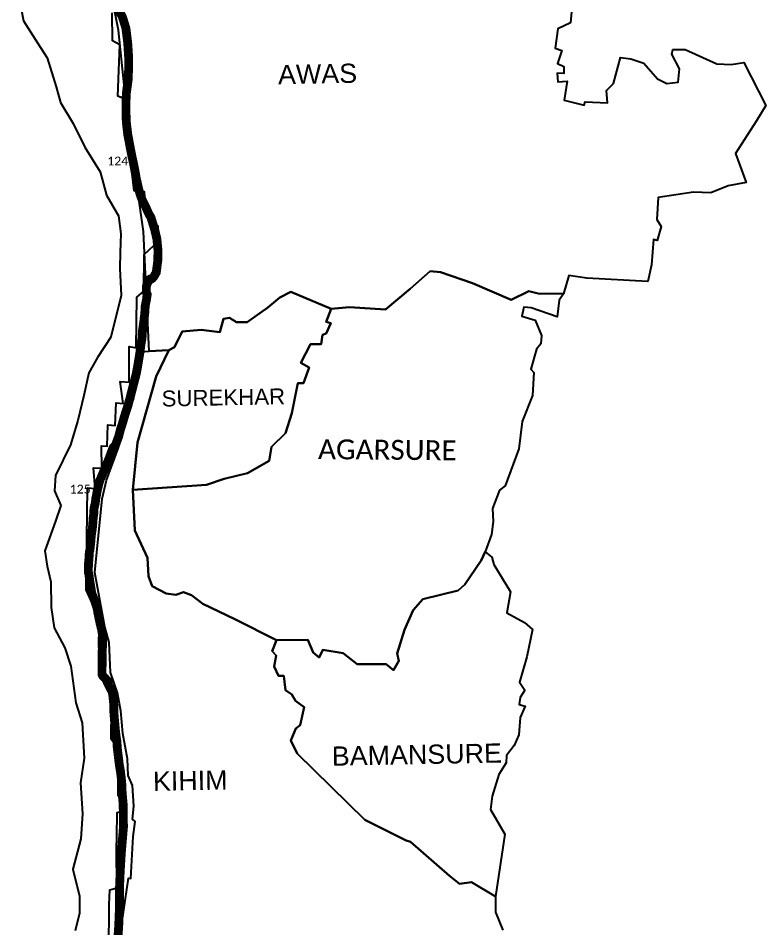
# Model space of a CAD drawing. Header units: metres. Extents: x 0 to 561379, y 0 to 4092696.
# Drawn here: x 274274 to 278503, y 2071521 to 2076673 of the extents above; entities that cross this region are included whole.
import ezdxf

# ---------------------------------------------------------------- set-up
doc = ezdxf.new("R2010")
doc.units = ezdxf.units.M
for name, color, linetype in [('ARTIFICIALLY PROTECTED', 10, 'Continuous'), ('COASTLINE', 5, 'Continuous'), ('ddddd', 7, 'Continuous'), ('DISTRICT BOUNDRY', 86, 'Continuous'), ('TALUKA BOUNDRY', 150, 'Continuous'), ('village', 32, 'Continuous'), ('VILLAGE NAME', 250, 'Continuous')]:
    doc.layers.add(name, color=color, linetype=linetype)
doc.styles.get("Standard").update_dxf_attribs({"font": 'calibri.ttf'})

msp = doc.modelspace()

# ---------------------------------------------------------------- linework, layer by layer
at = {"layer": 'ARTIFICIALLY PROTECTED', "const_width": 50, "flags": 128}
for points in [[(274898.4896501465, 2076377.999665941), (274895.8834219512, 2076349.103438512), (274895.5226472206, 2076322.462748821), (274885.8902213139, 2076250.270055146), (274883.4404822747, 2076198.541640765), (274884.0457957, 2076170.121362381), (274883.8894824096, 2076132.955360392), (274884.5129552378, 2076111.032089037), (274885.6064361374, 2076083.079650048), (274889.1970129501, 2076053.061813768), (274890.4460950067, 2076042.709741517), (274894.0395203532, 2076012.102496211), (274897.3256601196, 2075996.282792246), (274902.3251929466, 2075969.267104089), (274909.5173846404, 2075930.152986271), (274914.3606041769, 2075905.167317999), (274921.7076848943, 2075871.05599422), (274927.8006986208, 2075843.259644635), (274932.3359204439, 2075819.140830016), (274936.8665133996, 2075795.248430796), (274941.0848358411, 2075769.482101095), (274946.7117582302, 2075745.505010509), (274951.5549777667, 2075723.330452366), (274957.3488954479, 2075698.263737672), (274964.0668062695, 2075674.68351726), (274973.4409748284, 2075649.541973992), (274988.4577327122, 2075618.716889628), (274999.0816954611, 2075596.854510292), (275007.5411286143, 2075576.96726226), (275016.133730721, 2075560.258191746), (275024.7266888945, 2075546.047838146)], [(275053.2288596504, 2075231.718806707), (275051.5391450268, 2075229.102593924), (275048.4095637089, 2075223.446439408), (275044.6380343404, 2075216.430732625), (275040.4476852057, 2075209.83391268), (275033.8476881001, 2075202.294381428), (275026.7105403011, 2075197.461204626), (275018.4348620494, 2075196.718864055), (275015.1273736643, 2075195.071297236), (275012.9407679318, 2075191.892262083), (275010.9983978485, 2075187.383380299), (275007.3536988941, 2075178.77316288), (275004.2355528742, 2075171.92508563), (275000.9228631865, 2075163.775769061), (274999.6995340007, 2075158.579869163), (274998.6696963562, 2075151.374151855), (274998.4430747017, 2075143.387664028), (274998.22577609, 2075133.978688317), (274999.9179583249, 2075117.458307825), (275003.6460497099, 2075110.657055618)], [(274850.4017079511, 2074339.074677429), (274842.5618000241, 2074307.493363673), (274824.4801172009, 2074258.733640135), (274809.9789773445, 2074242.218574947), (274798.0980577071, 2074210.467512119), (274794.1943567283, 2074199.615565818)], [(274772.0676430098, 2074145.098445842), (274767.0357167718, 2074133.741065247), (274762.529210687, 2074120.985852939), (274754.2933874345, 2074101.738828752), (274746.4299300195, 2074083.049568964), (274741.3965708541, 2074071.260959617), (274738.3518335171, 2074063.854742562), (274735.2390982438, 2074055.957647887), (274732.8085548895, 2074047.338262316), (274729.6922589489, 2074037.259132114), (274727.5854079818, 2074028.002196278), (274725.5106071996, 2074017.552353742), (274721.5990395861, 2074003.975368538), (274719.6036416827, 2073991.29203243), (274717.7958284806, 2073980.552514582), (274715.5611537407, 2073968.188218355), (274712.9593142128, 2073956.958924773), (274710.9941557167, 2073939.291201943), (274708.9189988678, 2073925.889811696), (274703.5766750913, 2073903.725966207), (274701.9804279818, 2073890.962870128), (274702.0597759431, 2073873.890290428), (274698.1444662809, 2073846.733307055), (274696.8383389945, 2073828.666409533), (274695.6636356087, 2073812.143267041), (274693.0539007976, 2073783.148956494), (274690.1343541045, 2073765.639918483), (274689.5385118484, 2073761.50699006)], [(274689.5385118484, 2073761.50699006), (274688.1817888746, 2073752.096380314), (274686.8121529996, 2073740.012106162), (274685.8546895873, 2073728.126369755), (274685.5315051513, 2073719.802215978), (274683.6126615928, 2073701.181693493), (274682.1531123586, 2073688.807867286), (274679.4049662206, 2073663.862508285), (274676.4118169096, 2073652.246209581), (274675.0673647329, 2073635.508046097), (274674.7465486174, 2073620.316987918), (274671.7239222106, 2073590.542204818), (274670.7639663313, 2073558.044948392), (274670.7746483329, 2073539.224568086), (274674.8137262478, 2073520.710306328), (274675.9748036479, 2073507.947213014), (274677.4643390156, 2073498.102076781), (274677.4643390156, 2073498.102076781), (274690.2476649316, 2073418.960102182), (274696.3679029103, 2073403.369092068), (274704.1959349536, 2073383.029548685), (274711.7435129969, 2073360.327423793), (274718.5596670089, 2073339.804289812), (274723.3476594112, 2073318.189970684), (274723.7323348751, 2073312.594350906), (274729.3388502569, 2073285.827393338)]]:
    msp.add_lwpolyline(points, dxfattribs=at)
at = {"layer": 'COASTLINE', "const_width": 50, "flags": 128}
msp.add_lwpolyline([(274832.6152854813, 2076734.387504656), (274862.9744502408, 2076681.640540559), (274883.220655675, 2076616.614655925), (274893.3437583902, 2076534.251993753), (274898.4053097488, 2076454.773606958), (274898.4896501465, 2076377.999665941), (274895.8834219512, 2076349.103438512), (274895.5226472206, 2076322.462748821), (274885.8902213139, 2076250.270055146), (274883.4404822747, 2076198.541640765), (274884.0457957, 2076170.121362381), (274883.8894824096, 2076132.955360392), (274884.5129552378, 2076111.032089037), (274885.6064361374, 2076083.079650048), (274889.1970129501, 2076053.061813768), (274890.4460950067, 2076042.709741517), (274894.0395203532, 2076012.102496211), (274897.3256601196, 2075996.282792246), (274902.3251929466, 2075969.267104089), (274909.5173846404, 2075930.152986271), (274914.3606041769, 2075905.167317999), (274921.7076848943, 2075871.05599422), (274927.8006986208, 2075843.259644635), (274932.3359204439, 2075819.140830016), (274936.8665133996, 2075795.248430796), (274941.0848358411, 2075769.482101095), (274946.7117582302, 2075745.505010509), (274951.5549777667, 2075723.330452366), (274957.3488954479, 2075698.263737672), (274964.0668062695, 2075674.68351726), (274973.4409748284, 2075649.541973992), (274988.4577327122, 2075618.716889628), (274999.0816954611, 2075596.854510292), (275007.5411286143, 2075576.96726226), (275016.133730721, 2075560.258191746), (275024.7266888945, 2075546.047838146), (275046.1740549444, 2075476.24693139), (275058.4231415532, 2075423.652785823), (275064.7750475314, 2075358.363097433), (275063.413969073, 2075301.234738905), (275054.9185742741, 2075234.33501949), (275051.5391450268, 2075229.102593924), (275048.4095637089, 2075223.446439408), (275044.6380343404, 2075216.430732625), (275040.4476852057, 2075209.83391268), (275033.8476881001, 2075202.294381428), (275026.7105403011, 2075197.461204626), (275018.4348620494, 2075196.718864055), (275015.1273736643, 2075195.071297236), (275012.9407679318, 2075191.892262083), (275010.9983978485, 2075187.383380299), (275007.3536988941, 2075178.77316288), (275004.2355528742, 2075171.92508563), (275000.9228631865, 2075163.775769061), (274999.6995340007, 2075158.579869163), (274998.6696963562, 2075151.374151855), (274998.4430747017, 2075143.387664028), (274998.22577609, 2075133.978688317), (274999.9179583249, 2075117.458307825), (275003.6460497099, 2075110.657055618), (274999.246290692, 2075079.348071407), (274996.1066808251, 2075063.751061984), (274992.0123266798, 2075043.360941709), (274991.2375029962, 2075021.096629233), (274990.2939207324, 2075008.636985854), (274988.6905522885, 2074992.057632496), (274987.257666738, 2074982.370087239), (274985.8604609255, 2074968.271440479), (274983.0594300483, 2074947.648790428), (274979.7818358832, 2074923.723801113), (274976.8387243367, 2074904.513237158), (274975.7228112337, 2074886.945246106), (274974.2906567379, 2074861.592555339), (274970.5119557982, 2074842.874791286), (274960.9716144426, 2074773.283868449), (274948.1832684266, 2074695.190406473), (274940.529767491, 2074656.386802588), (274929.1181344509, 2074613.67246628), (274923.8431840154, 2074593.219501363), (274920.5088917771, 2074578.943262974), (274916.9410350347, 2074566.01779703), (274912.1217390933, 2074547.902452709), (274908.8744515898, 2074533.452152304), (274906.4362178075, 2074522.648577017), (274901.8405744181, 2074509.093234876), (274895.3452822542, 2074483.228915883), (274884.1351684863, 2074449.373042332), (274875.0219968337, 2074420.619037085), (274862.6070590806, 2074378.068886502), (274851.1856145622, 2074342.232469697), (274842.5618000241, 2074307.493363673), (274824.4801172009, 2074258.733640135), (274809.9789773445, 2074242.218574947), (274798.0980577071, 2074210.467512119), (274788.1057039755, 2074182.689645243), (274779.7627046401, 2074162.258442791), (274773.4923964346, 2074148.314205799), (274767.0357167718, 2074133.741065247), (274762.529210687, 2074120.985852939), (274754.2933874345, 2074101.738828752), (274746.4299300195, 2074083.049568964), (274741.3965708541, 2074071.260959617), (274738.3518335171, 2074063.854742562), (274735.2390982438, 2074055.957647887), (274732.8085548895, 2074047.338262316), (274729.6922589489, 2074037.259132114), (274727.5854079818, 2074028.002196278), (274725.5106071996, 2074017.552353742), (274721.5990395861, 2074003.975368538), (274719.6036416827, 2073991.29203243), (274717.7958284806, 2073980.552514582), (274715.5611537407, 2073968.188218355), (274712.9593142128, 2073956.958924773), (274710.9941557167, 2073939.291201943), (274708.9189988678, 2073925.889811696), (274703.5766750913, 2073903.725966207), (274701.9804279818, 2073890.962870128), (274702.0597759431, 2073873.890290428), (274698.1444662809, 2073846.733307055), (274696.8383389945, 2073828.666409533), (274695.6636356087, 2073812.143267041), (274693.0539007976, 2073783.148956494), (274690.1343541045, 2073765.639918483), (274688.1817888746, 2073752.096380314), (274686.8121529996, 2073740.012106162), (274685.8546895873, 2073728.126369755), (274685.5315051513, 2073719.802215978), (274683.6126615928, 2073701.181693493), (274682.1531123586, 2073688.807867286), (274679.4049662206, 2073663.862508285), (274676.4118169096, 2073652.246209581), (274675.0673647329, 2073635.508046097), (274674.7465486174, 2073620.316987918), (274671.7239222106, 2073590.542204818), (274670.7639663313, 2073558.044948392), (274670.7746483329, 2073539.224568086), (274674.8137262478, 2073520.710306328), (274675.9748036479, 2073507.947213014), (274677.4643390156, 2073498.102076781), (274677.4643390156, 2073498.102076781), (274690.2476649316, 2073418.960102182), (274696.3679029103, 2073403.369092068), (274704.1959349536, 2073383.029548685), (274711.7435129969, 2073360.327423793), (274718.5596670089, 2073339.804289812), (274723.3476594112, 2073318.189970684), (274723.7323348751, 2073312.594350906), (274736.4677250701, 2073251.792297269), (274746.3028180078, 2073210.971990769), (274749.8452047867, 2073186.875774322), (274751.8758460972, 2073151.681797583), (274751.4885660162, 2073124.503789278), (274748.2794042626, 2073087.723221197), (274748.7899189491, 2073059.072395202), (274748.3495844687, 2073043.48224757), (274748.3495844687, 2073004.900178683), (274748.206870199, 2072975.60854485), (274748.206870199, 2072975.60854485), (274748.4715011814, 2072959.48874288), (274753.494469749, 2072949.710974014), (274767.7780883897, 2072937.251033856), (274781.2613596689, 2072908.975308567), (274795.2860845841, 2072880.639989068), (274806.1259146667, 2072860.291589238), (274810.1635093319, 2072831.809011583), (274814.8673429748, 2072787.248952483), (274814.6027119923, 2072753.423624346), (274817.9769363085, 2072707.925604201), (274822.6140743378, 2072656.526029896), (274826.4071184203, 2072620.293613884), (274832.3086044771, 2072579.84857817), (274834.4156121374, 2072542.773638218), (274838.6324960861, 2072509.368924288), (274845.544456545, 2072451.710230561), (274852.9406573686, 2072407.748864111), (274859.3117220491, 2072350.306795623), (274861.8296607471, 2072289.702938763), (274867.7304296469, 2072225.148158515), (274868.5393828942, 2072167.585333735), (274869.2213993287, 2072095.574799603), (274863.1182095033, 2072022.949551939), (274856.9668008345, 2071948.515060689), (274850.9862448789, 2071849.660155613), (274846.5405878043, 2071742.414328882), (274846.3871161775, 2071635.304532412), (274842.5969407237, 2071540.292360578), (274837.814219796, 2071466.962116983)], dxfattribs=at)
at = {"layer": 'DISTRICT BOUNDRY'}
msp.add_polyline3d([(274273.9228875559, 2076814.047720666, 0), (274303.6193212578, 2076658.363713342, 0), (274383.9275428746, 2076534.483362364, 0), (274437.8616005975, 2076448.87927793, 0), (274488.9764454279, 2076285.487369599, 0), (274513.8799659723, 2076196.115016809, 0), (274585.3335174044, 2076077.348028318, 0), (274650.4052166548, 2075943.299266778, 0), (274736.886303894, 2075804.059657903, 0), (274772.9647297402, 2075671.370511052, 0), (274841.8410401604, 2075555.16427037, 0), (274854.0972268007, 2075453.061498026, 0), (274849.9595558987, 2075349.761644345, 0), (274848.3818223994, 2075257.888901943, 0), (274856.6724467288, 2075104.835277982, 0), (274797.8637161527, 2074868.917845692, 0), (274722.4241762178, 2074754.170271358, 0), (274673.5026593748, 2074666.345796299, 0), (274646.0046379615, 2074538.886840469, 0), (274611.3028721908, 2074396.886567975, 0), (274570.1211166655, 2074258.841729442, 0), (274484.6464139295, 2074085.069531779, 0), (274479.9547480424, 2073998.29789525, 0), (274515.7668774628, 2073915.330957312, 0), (274484.4426658531, 2073827.214666933, 0), (274424.2606569997, 2073659.882756089, 0), (274437.2966375353, 2073573.091910527, 0), (274457.935362339, 2073485.032042559, 0), (274461.0538586336, 2073339.459416308, 0), (274478.0022694889, 2073224.548994836, 0), (274536.7800706599, 2073111.007694324, 0), (274571.4351837903, 2073006.331508708, 0), (274600.1701937539, 2072799.557549849, 0), (274634.8554816068, 2072685.938448597, 0), (274647.0717162215, 2072486.823681612, 0), (274626.0856319978, 2072346.365413835, 0), (274636.9313371403, 2072171.445595332, 0), (274627.3539783696, 2072030.990901861, 0), (274582.3981491319, 2071858.622160325, 0), (274619.7805179945, 2071705.433164428, 0), (274620.1629178759, 2071609.688585596, 0), (274596.4717284084, 2071510.112856858, 0)], dxfattribs=at)
at = {"layer": 'TALUKA BOUNDRY'}
msp.add_polyline3d([(274786.8004726632, 2071394.122852001, 0), (274787.8483309805, 2071658.431081792, 0), (274792.3633019413, 2071740.931006547, 0), (274832.0043223491, 2071752.302744774, 0), (274829.0823584873, 2071979.638802405, 0), (274831.9074002624, 2072038.836539804, 0), (274833.5781497627, 2072178.380911582, 0), (274871.8075955538, 2072189.769529735, 0), (274874.0778933215, 2072261.560614545, 0), (274839.6499894419, 2072273.078724487, 0), (274837.9217202282, 2072541.122324915, 0), (274799.7590290637, 2072594.147423164, 0), (274803.7982306957, 2072931.349056917, 0), (274763.2279565174, 2072959.970143675, 0), (274766.0623272526, 2073019.908222162, 0), (274729.1385814829, 2073117.342528854, 0), (274733.9339507089, 2073340.884613849, 0), (274693.2449205273, 2073359.512053912, 0), (274658.9305133038, 2073439.145858484, 0), (274665.1541873979, 2074016.95076362, 0), (274708.8358290033, 2074012.72492942, 0), (274700.3604415164, 2074129.439039154, 0), (274746.8805858647, 2074126.660015855, 0), (274746.8805858647, 2074126.660015855, 0), (274744.8855053233, 2074254.402344671, 0), (274778.0144708678, 2074252.524335626, 0), (274780.862817567, 2074372.434418954, 0), (274823.1420025177, 2074368.965966608, 0), (274827.4893648616, 2074496.262029717, 0), (274866.9473052209, 2074492.827465061, 0), (274851.5123684419, 2074617.399060573, 0), (274902.2538141561, 2074613.829283526, 0), (274901.8462491335, 2074815.221947958, 0), (274941.2680218517, 2074808.826310551, 0), (274944.6926628298, 2075094.578217267, 0), (274984.6106298332, 2075129.638840933, 0), (274987.0947145704, 2075336.920025024, 0), (275069.838917586, 2075414.410517099, 0), (275065.190681895, 2075497.390567111, 0), (275026.0187718886, 2075524.514214569, 0), (274995.6642814837, 2075581.148132487, 0), (274988.5151777939, 2075690.812512288, 0), (274929.3498466156, 2075697.444985132, 0), (274921.6686512047, 2075762.692015016, 0), (274911.415348439, 2075848.701020578, 0), (274909.9795375428, 2075964.220190777, 0), (274876.698970441, 2076012.004774254, 0), (274881.9350407048, 2076213.330066531, 0), (274837.0169948967, 2076231.638490522, 0), (274848.961015372, 2076521.73111273, 0), (274806.9355000119, 2076545.928179918, 0), (274805.9985241748, 2076702.903834678, 0)], dxfattribs=at)
at = {"layer": 'village'}
msp.add_lwpolyline([(277406.2850563637, 2076730.856813764), (277398.7311492499, 2076646.246685246), (277326.2913481782, 2076612.525879663), (277311.2960157682, 2076504.216827821), (277348.2985095006, 2076489.817496343), (277324.5220027662, 2076416.0484366), (277360.6267206286, 2076399.718872623), (277360.1762708546, 2076361.318102771), (277322.4609895957, 2076361.899039601), (277326.1332622437, 2076312.588308349), (277379.4961844952, 2076316.240388911), (277363.1010279326, 2076208.649468809), (277363.1010279326, 2076208.649468809), (277363.1010279326, 2076208.649468809), (277475.3509558453, 2076181.682101023), (277481.322373013, 2076200.610498768), (277606.8422997497, 2076194.16065848), (277600.952126896, 2076264.779882852), (277641.7336482401, 2076304.390259102), (277680.4372747462, 2076451.773356701), (277740.2294073698, 2076443.005795681), (277813.0122216252, 2076418.631586216), (277891.0779780676, 2076330.365012844), (277943.5937173526, 2076303.328746765), (278008.0374155766, 2076310.881142929), (278014.0567771679, 2076386.868625077), (277971.3054941361, 2076470.588655885), (277976.6527824693, 2076496.056142574), (278046.9441881749, 2076495.41165445), (278225.8477667191, 2076414.456046206), (278306.9163342003, 2076411.148377664), (278378.0830759234, 2076423.496668837), (278502.8884411353, 2076178.611263939), (278450.7440097454, 2076091.640269772), (278330.955728344, 2075907.635706773), (278391.2817344732, 2075744.294978857), (278290.6477881924, 2075724.931720987), (278191.6288930031, 2075685.961863747), (278094.7210065169, 2075689.304667734), (277893.622709631, 2075658.704346407), (277885.9085766047, 2075533.53519873), (277911.2834781973, 2075494.856165246), (277887.9303230919, 2075416.01700814), (277867.474311348, 2075421.424681197), (277855.676752295, 2075277.048399072), (277835.2056939453, 2075182.609570907), (277490.4119706348, 2075202.366428733), (277389.1706668528, 2075217.96578895), (277358.9409252049, 2075114.545665467), (277215.1366514529, 2075115.331896367), (277162.845631811, 2075127.984402024), (277061.7570571313, 2075079.27002317), (276843.3544817312, 2075173.406335773), (276661.8709925134, 2075236.172908598), (276603.831600007, 2075241.998283726), (276490.8190772992, 2075141.516379256), (276351.2005612896, 2075025.067351554), (276148.4031659265, 2075037.88883838), (276043.7146959985, 2075028.847013978), (275815.360682757, 2075124.53535884), (275753.1058130374, 2075092.883596456), (275686.733176187, 2075036.697349399), (275569.6935568427, 2074953.112484395), (275508.904535517, 2074952.979559462), (275469.3211605476, 2074977.659461673), (275435.635426017, 2074972.388881244), (275414.0282766196, 2074897.315155592), (275308.6649127449, 2074909.511519536), (275201.6263831941, 2074899.861399812), (275157.9235181775, 2074811.725971306), (275125.8103286712, 2074795.444484747), (275014.1561647741, 2074788.674026355), (274981.8878574813, 2075466.742152636), (274897.5352716218, 2076058.357409574), (274840.9638157301, 2076605.485741276), (274803.7730017523, 2076794.390181402)], dxfattribs=at)
for points in [[(277358.9409252049, 2075114.545665467, 0), (277333.980185552, 2075077.333518411, 0), (277323.6330893347, 2074983.877672686, 0), (277175.8900680513, 2075033.596161976, 0), (277134.349055878, 2075038.454310046, 0), (277122.5373313752, 2074987.10031954, 0), (277197.6238786117, 2074965.387933502, 0), (277234.3524402851, 2074878.490059446, 0), (277229.9738908535, 2074829.965788826, 0), (277205.3214337621, 2074800.829152351, 0), (277173.0392219494, 2074687.643944771, 0), (277191.3977485678, 2074668.503885303, 0), (277183.9704842885, 2074538.757742937, 0), (277124.322005132, 2074392.227983556, 0), (277105.0567619994, 2074236.186320168, 0), (277028.330469279, 2074027.331883788, 0), (276997.0629398158, 2074003.175275329, 0), (276956.6590803415, 2073899.832589018, 0), (276960.931882919, 2073825.399525512, 0), (276951.1818423333, 2073751.822492643, 0), (276916.0925056657, 2073653.656712188, 0), (276892.3470226398, 2073605.602972708, 0), (276800.3307938545, 2073469.240130947, 0), (276762.9564912777, 2073434.333584203, 0), (276562.6867538462, 2073385.583773263, 0), (276507.9790947062, 2073323.600790038, 0), (276459.015403062, 2073211.772483394, 0), (276416.7654485751, 2073077.935670106, 0), (276427.4617684203, 2073037.216278925, 0), (276396.1847124946, 2072984.515899738, 0), (276354.5052736084, 2073018.131023956, 0), (276190.8476302193, 2073017.599279089, 0), (276112.3739108177, 2073080.107782818, 0), (275997.7072252065, 2073100.069208877, 0), (275976.2905666743, 2073056.205364881, 0), (275943.3388213868, 2073083.816602036, 0), (275912.1368329852, 2073155.885882964, 0), (275735.2714080168, 2073154.562279477, 0), (275500.1880446894, 2073272.630867429, 0), (275318.5812585468, 2073359.158164251, 0), (275254.2722709243, 2073407.997252083, 0), (275209.3034300057, 2073424.895870602, 0), (275164.7363040318, 2073411.124178228, 0), (275111.4037031, 2073418.592940773, 0), (275032.0593978314, 2073459.476293194, 0), (275011.847741188, 2073516.475302612, 0), (275004.9020963028, 2073619.532843558, 0), (274933.951643621, 2073774.448366502, 0), (274921.9099541875, 2074005.111542189, 0), (275339.8183504933, 2074033.897646705, 0), (275438.236591079, 2074066.85974029, 0), (275570.9462399995, 2074099.360040759, 0), (275693.4432898405, 2074169.10930276, 0), (275706.7676601978, 2074248.833470931, 0), (275786.3378162277, 2074325.085366732, 0), (275821.4983550513, 2074438.286987837, 0), (275855.3317684041, 2074608.209146399, 0), (275888.0968498036, 2074608.738251767, 0), (275918.9153004131, 2074696.453538365, 0), (275872.4160222569, 2074723.58364271, 0), (275926.4908945988, 2074829.084056793, 0), (275988.4411815639, 2074829.531042054, 0), (275994.8941476828, 2074881.524574388, 0), (276016.1730675729, 2074889.556047642, 0), (276041.5120748875, 2074947.36219252, 0), (276016.8474824196, 2074955.659084532, 0), (276043.7146959985, 2075028.847013978, 0), (276148.4031659265, 2075037.88883838, 0), (276351.2005612896, 2075025.067351554, 0), (276490.8190772992, 2075141.516379256, 0), (276603.831600007, 2075241.998283726, 0), (276661.8709925134, 2075236.172908598, 0), (276843.3544817312, 2075173.406335773, 0), (277061.7570571313, 2075079.27002317, 0), (277162.845631811, 2075127.984402024, 0), (277215.1366514529, 2075115.331896367, 0)], [(274949.3780293281, 2074271.843381013, 0), (275053.6580632882, 2074645.50140243, 0), (275125.8103286712, 2074795.444484747, 0), (275157.9235181775, 2074811.725971306, 0), (275201.6263831941, 2074899.861399812, 0), (275308.6649127449, 2074909.511519536, 0), (275414.0282766196, 2074897.315155592, 0), (275435.635426017, 2074972.388881244, 0), (275469.3211605476, 2074977.659461673, 0), (275508.904535517, 2074952.979559462, 0), (275569.6935568427, 2074953.112484395, 0), (275686.733176187, 2075036.697349399, 0), (275753.1058130374, 2075092.883596456, 0), (275815.360682757, 2075124.53535884, 0), (276043.7146959985, 2075028.847013978, 0), (276016.8474824196, 2074955.659084532, 0), (276041.5120748875, 2074947.36219252, 0), (276016.1730675729, 2074889.556047642, 0), (275994.8941476828, 2074881.524574388, 0), (275988.4411815639, 2074829.531042054, 0), (275926.4908945988, 2074829.084056793, 0), (275872.4160222569, 2074723.58364271, 0), (275918.9153004131, 2074696.453538365, 0), (275888.0968498036, 2074608.738251767, 0), (275855.3317684041, 2074608.209146399, 0), (275821.4983550513, 2074438.286987837, 0), (275786.3378162277, 2074325.085366732, 0), (275706.7676601978, 2074248.833470931, 0), (275693.4432898405, 2074169.10930276, 0), (275570.9462399995, 2074099.360040759, 0), (275438.236591079, 2074066.85974029, 0), (275339.8183504933, 2074033.897646705, 0), (274921.9099541875, 2074005.111542189, 0)], [(277140.2697366435, 2072872.050597363, 0), (277113.2868764533, 2072829.410978331, 0), (277108.3845048171, 2072789.609754607, 0), (277142.3577779075, 2072781.235124832, 0), (277113.5341653062, 2072716.805397199, 0), (277106.7668024567, 2072617.569434348, 0), (277080.2064068717, 2072557.209550595, 0), (277036.603604735, 2072500.81626708, 0), (277034.1191166039, 2072460.322054093, 0), (276992.5112536264, 2072394.27250262, 0), (276955.4967135763, 2072270.815333877, 0), (276946.2711994234, 2072195.634852182, 0), (277025.8472912553, 2072056.290673406, 0), (276973.9946331191, 2071704.593216312, 0), (276838.4410727753, 2071785.144611325, 0), (276769.7590026786, 2071775.773316126, 0), (276713.4263185764, 2071820.287295583, 0), (276493.1277710187, 2072013.232721593, 0), (276468.10829439, 2072020.616200161, 0), (276234.0440534893, 2072137.885051407, 0), (275852.2059210778, 2072513.237608149, 0), (275815.6386812291, 2072587.192486803, 0), (275845.1395521202, 2072654.934320214, 0), (275868.454893832, 2072672.814640958, 0), (275892.3485969983, 2072774.614782939, 0), (275842.6749197156, 2072810.969963995, 0), (275822.6434106295, 2072847.303961483, 0), (275785.5910323454, 2072871.661646741, 0), (275775.9931235017, 2072951.384758581, 0), (275745.5154377808, 2072952.080484671, 0), (275721.6718141356, 2073004.84687588, 0), (275732.9666464954, 2073067.380415113, 0), (275710.0546968485, 2073092.123219102, 0), (275735.2731399405, 2073154.601343454, 0), (275912.1900267574, 2073155.923669061, 0), (275943.2928025134, 2073083.805524844, 0), (275976.2973746227, 2073056.174724688, 0), (275997.7072438851, 2073100.097331836, 0), (276112.3445382442, 2073080.130387609, 0), (276190.8210497991, 2073017.634915578, 0), (276354.5428270478, 2073018.12216236, 0), (276396.2324491636, 2072984.520646502, 0), (276427.4501050229, 2073037.184640745, 0), (276416.7533402676, 2073077.946443333, 0), (276459.0624711774, 2073211.74767572, 0), (276507.9660173135, 2073323.54779952, 0), (276562.7117400395, 2073385.5648751, 0), (276762.9737380412, 2073434.338029601, 0), (276800.3074938728, 2073469.214499028, 0), (276892.3270667849, 2073605.636868711, 0), (276916.1031444751, 2073653.628795002, 0), (276952.4631175769, 2073624.299096081, 0), (276964.42222689, 2073583.190528639, 0), (277059.4208068775, 2073428.493894065, 0), (277038.8082869594, 2073309.270982759, 0), (277137.3029749017, 2073253.517613635, 0), (277182.3039675112, 2073214.453367012, 0), (277150.925508708, 2073059.041750881, 0), (277108.9434023116, 2072916.820884722, 0), (277140.2697366435, 2072872.050597363, 0)]]:
    msp.add_polyline3d(points, close=True, dxfattribs=at)
msp.add_polyline3d([(274845.1438394023, 2071313.456212029, 0), (274860.3580297896, 2071550.280327017, 0), (274897.0891480875, 2071807.657889896, 0), (274911.8402008819, 2071805.738046274, 0), (274924.4972778849, 2072043.573125073, 0), (274934.8723795848, 2072128.332509097, 0), (274921.2240363082, 2072140.692746486, 0), (274927.1659279848, 2072215.438362737, 0), (274919.9029648252, 2072331.071614918, 0), (274895.1421096005, 2072389.284736571, 0), (274892.0690049993, 2072481.849031885, 0), (274865.9261508411, 2072626.8144519, 0), (274853.6444999917, 2072755.0767636, 0), (274835.5249648502, 2072855.623696987, 0), (274796.7006121756, 2072970.716468438, 0), (274787.6657828697, 2073140.963599823, 0), (274763.1417108803, 2073229.333638032, 0), (274707.1508647355, 2073536.089331768, 0), (274748.4391194285, 2073953.267712858, 0), (274773.3195840524, 2074058.66313637, 0), (274841.6294858633, 2074244.768296664, 0), (274912.5903648942, 2074517.543087903, 0), (274965.9678305934, 2074785.273686689, 0), (275014.1561647741, 2074788.674026355, 0), (275125.8103286712, 2074795.444484747, 0), (275053.6580632882, 2074645.50140243, 0), (274949.3780293281, 2074271.843381013, 0), (274921.9099541875, 2074005.111542189, 0), (274933.951643621, 2073774.448366502, 0), (275004.9020963028, 2073619.532843558, 0), (275011.847741188, 2073516.475302612, 0), (275032.0593978314, 2073459.476293194, 0), (275111.4037031, 2073418.592940773, 0), (275164.7363040318, 2073411.124178228, 0), (275209.3034300057, 2073424.895870602, 0), (275254.2722709243, 2073407.997252083, 0), (275318.5812585468, 2073359.158164251, 0), (275500.1880446894, 2073272.630867429, 0), (275735.2714080168, 2073154.562279477, 0), (275710.0839991, 2073092.156639489, 0), (275732.9291897331, 2073067.397359499, 0), (275721.6700888125, 2073004.808365429, 0), (275745.4803472619, 2072952.030525079, 0), (275776.0384819377, 2072951.375802731, 0), (275785.5446610862, 2072871.665300011, 0), (275822.598768224, 2072847.337599508, 0), (275842.7155250388, 2072811.013546906, 0), (275892.3337817525, 2072774.602005169, 0), (275868.4453146827, 2072672.860593754, 0), (275845.0999159438, 2072654.918959643, 0), (275815.6635962997, 2072587.141036506, 0), (275852.2486259826, 2072513.289138038, 0), (276234.0479869317, 2072137.843262821, 0), (276468.0668651485, 2072020.627543205, 0), (276493.1653609491, 2072013.271137852, 0), (276713.3966859456, 2071820.314884625, 0), (276769.7917061786, 2071775.746687245, 0), (276838.4189801405, 2071785.17642878, 0), (276973.971276301, 2071704.589618038, 0), (276974.7502726275, 2071615.481486428, 0), (277015.2561930103, 2071513.255063339, 0)], dxfattribs=at)

# ---------------------------------------------------------------- texts
at = {"layer": 'ARTIFICIALLY PROTECTED', "char_height": 50, "attachment_point": 1}
for s, insert in [('124', (274777.6114895499, 2075890.183041364)), ('125', (274565.3292189151, 2074033.880490476))]:
    msp.add_mtext_dynamic_manual_height_columns(s, width=84.3741295307409, gutter_width=1, heights=[74.18822369209585], dxfattribs=dict(at, insert=insert))
at = {"layer": 'ddddd', "insert": (276046.8643369908, 2072551.994802259), "char_height": 108.7483136041808, "attachment_point": 1, "rotation": 1.1028329887230697}
msp.add_mtext_dynamic_manual_height_columns('{\\fArial|b0|i0|c0|p34;BAMANSURE}', width=726.9294945531301, gutter_width=543.7415680209039, heights=[0], dxfattribs=at)
at = {"layer": 'VILLAGE NAME', "attachment_point": 1}
for s, width, gutter_width, insert, char_height, rotation in [('{\\fArial|b0|i0|c0|p34;AWAS}', 726.9294945531301, 543.7415680209039, (275742.648140287, 2076408.304995382), 108.7483136041808, 1.1028329887230697), ('{\\fArial|b0|i0|c0|p34;SUREKHAR}', 601.4751409886657, 449.9020038907885, (275084.3375404741, 2074565.801645722), 89.9804007781577, 1.10283298872307), ('{\\fCalibri|b0|i0|c0|p34;AGARSURE}', 250.2589566249277, 563.6309685734888, (275970.4813101743, 2074291.463484104), 112.7261937146978, 359.4819973923349), ('{\\fArial|b0|i0|c0|p34;BAMANSURE}', 726.9294945531301, 543.7415680209039, (276046.8643369908, 2072551.994802259), 108.7483136041808, 1.1028329887230697), ('{\\fArial|b0|i0|c0|p34;KIHIM }', 726.9294945531301, 543.7415680209039, (275034.9825038304, 2072409.910452159), 108.7483136041808, 1.1028329887230697)]:
    msp.add_mtext_dynamic_manual_height_columns(s, width=width, gutter_width=gutter_width, heights=[0], dxfattribs=dict(at, insert=insert, char_height=char_height, rotation=rotation))

doc.saveas('drawing.dxf')
